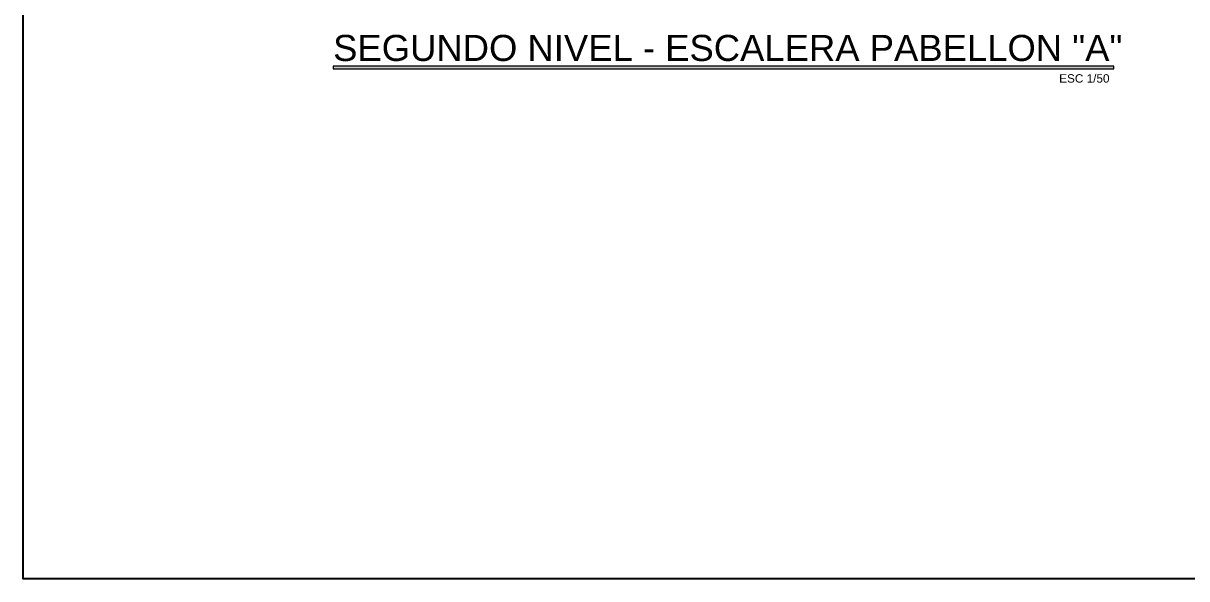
# Model space of a CAD drawing. Header units: millimetres. Extents: x 3354 to 3637, y 1117 to 1358.
# Drawn here: x 3493.81 to 3509.77, y 1163.13 to 1170.74 of the extents above; entities that cross this region are included whole.
import ezdxf

# ---------------------------------------------------------------- set-up
doc = ezdxf.new("R2010")
doc.units = ezdxf.units.MM
doc.layers.add('COTAS', color=7, linetype='Continuous', lineweight=9)
doc.layers.add('muros', color=7, linetype='Continuous', lineweight=5)
doc.styles.add('1', font='arial.ttf')
doc.styles.add('style2', font='arial.ttf')

msp = doc.modelspace()

# ---------------------------------------------------------------- hatches: boundary and pattern name
at = {"layer": 'muros', "ltscale": 2}
msp.add_hatch(color=7, dxfattribs=at).paths.add_polyline_path([(3508.769, 1170.154), (3498.058, 1170.154), (3498.058, 1170.118), (3508.769, 1170.118)])

# ---------------------------------------------------------------- linework, layer by layer
at = {"ltscale": 2}
msp.add_lwpolyline([(3493.807, 1199.183), (3531.162, 1199.183), (3531.162, 1163.127), (3493.807, 1163.127)], close=True, dxfattribs=at)
at = {"layer": 'COTAS'}
msp.add_lwpolyline([(3508.769, 1170.154), (3498.058, 1170.154), (3498.058, 1170.118), (3508.769, 1170.118)], close=True, dxfattribs=at)

# ---------------------------------------------------------------- texts
for s, height, style, p in [('SEGUNDO NIVEL - ESCALERA PABELLON "A"', 0.35785, '1', (3498.058, 1170.226)), ('ESC 1/50', 0.1155, 'style2', (3508.018, 1169.929))]:
    msp.add_text(s, height=height, dxfattribs=dict(at, style=style)).set_placement(p)

doc.saveas('drawing.dxf')
